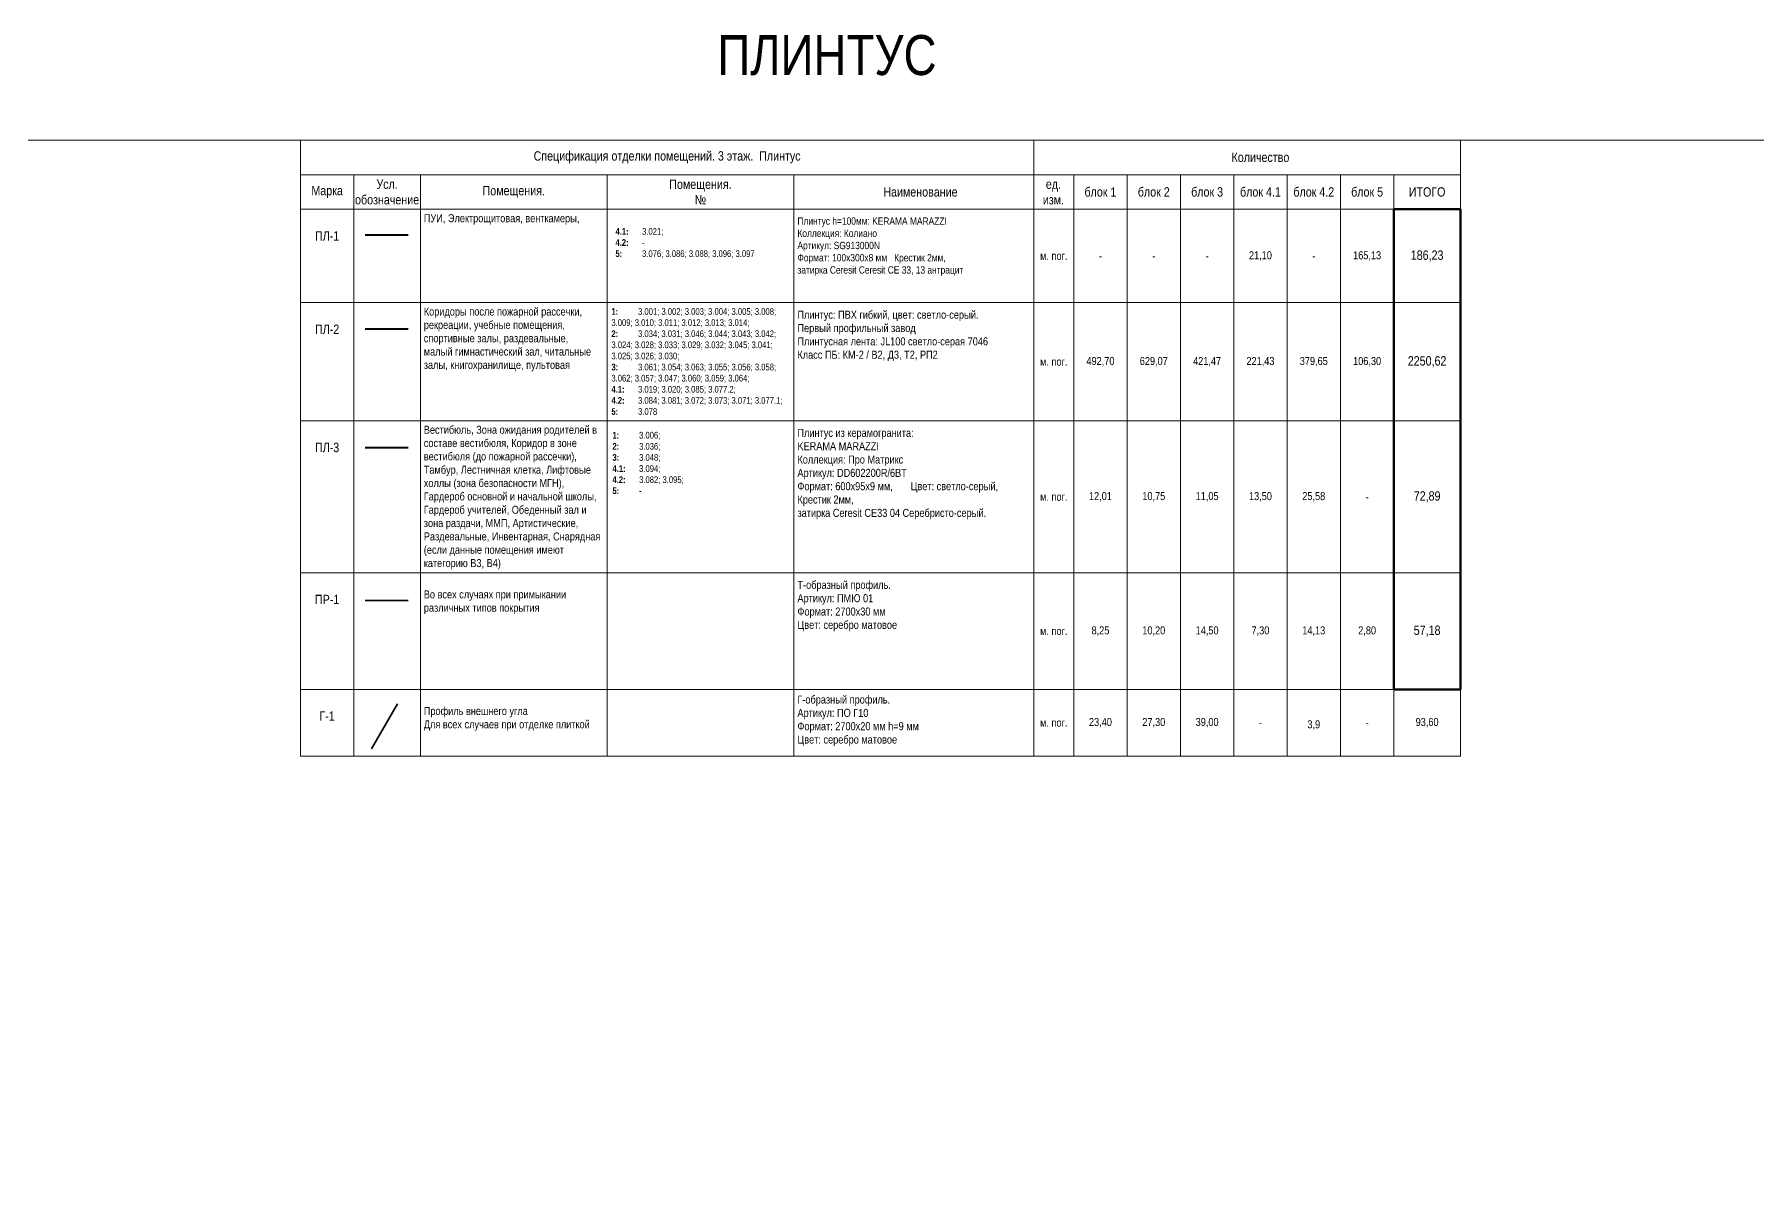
# Model space of a CAD drawing. Header units: millimetres. Extents: x -328335 to 1212475, y -208171 to 164144.
# Drawn here: x -199104 to -134489, y -103166 to -60336 of the extents above; entities that cross this region are included whole.
import ezdxf

# ---------------------------------------------------------------- set-up
doc = ezdxf.new("R2010")
doc.units = ezdxf.units.MM
doc.header["$LTSCALE"] = 0.5
doc.layers.get('Defpoints').update_dxf_attribs({"color": 140})
for name, color, linetype, lineweight in [('АИ_Плинтус', 3, 'Continuous', 9), ('АИ_Таблица', 7, 'Continuous', 13), ('АИ_Текст', 7, 'Continuous', 13)]:
    doc.layers.add(name, color=color, linetype=linetype, lineweight=lineweight)
doc.layers.add('АИ_Т_Профиль', color=2, linetype='Continuous', lineweight=40, true_color=0xffff00)
doc.layers.add('АР6_Г_профиль плитки', color=220, linetype='Continuous', lineweight=35, plot=False)
doc.layers.add('АР_Делит', color=120, linetype='Continuous', lineweight=0, plot=False)
doc.styles.add('style1', font='ARIALN.TTF')

msp = doc.modelspace()

# ---------------------------------------------------------------- linework, layer by layer
at = {"layer": 'Defpoints', "lineweight": 90}
msp.add_lwpolyline([(-148130.045, -66893.844), (-145630.045, -66893.844), (-145630.045, -84897.661), (-148130.045, -84897.661)], close=True, dxfattribs=at)
at = {"layer": 'АИ_Плинтус', "color": 92, "linetype": 'ByBlock', "lineweight": 40}
msp.add_lwpolyline([(-186706.45, -67852.282), (-185092.257, -67852.282)], dxfattribs=at)
at = {"layer": 'АИ_Плинтус', "color": 24, "linetype": 'ByBlock', "lineweight": 40, "true_color": 0xa52900}
msp.add_lwpolyline([(-186706.45, -71370.365), (-185092.257, -71370.365)], dxfattribs=at)
at = {"layer": 'АИ_Плинтус', "color": 160, "linetype": 'ByBlock', "lineweight": 40, "true_color": 0x003fff}
msp.add_lwpolyline([(-186706.45, -75821.591), (-185092.257, -75821.591)], dxfattribs=at)
at = {"layer": 'АИ_Т_Профиль', "linetype": 'ByBlock', "lineweight": 35}
msp.add_lwpolyline([(-186706.45, -81563.967), (-185092.257, -81563.967)], dxfattribs=at)
at = {"layer": 'АИ_Таблица'}
for p, q in [((-161630.045, -64293.844), (-161630.045, -87397.661)), ((-189130.045, -65593.844), (-145630.045, -65593.844)), ((-187130.045, -65593.844), (-187130.045, -87397.661)), ((-184630.045, -65593.844), (-184630.045, -87397.661)), ((-177630.045, -65593.844), (-177630.045, -87397.661)), ((-170630.045, -65593.844), (-170630.045, -87397.661)), ((-160130.045, -65593.844), (-160130.045, -87397.661)), ((-158130.045, -65593.844), (-158130.045, -87397.661)), ((-156130.045, -65593.844), (-156130.045, -87397.661)), ((-154130.045, -65593.844), (-154130.045, -87397.661)), ((-152130.045, -65593.844), (-152130.045, -87397.661)), ((-150130.045, -65593.844), (-150130.045, -87397.661)), ((-148130.045, -65593.844), (-148130.045, -87397.661)), ((-189130.045, -66893.844), (-145630.045, -66893.844)), ((-189130.045, -70393.844), (-145630.045, -70393.844)), ((-189130.045, -74825.283), (-145630.045, -74825.283)), ((-189130.045, -80525.283), (-145630.045, -80525.283)), ((-189130.045, -80525.283), (-145630.045, -80525.283)), ((-189130.045, -84897.661), (-145630.045, -84897.661))]:
    msp.add_line(p, q, dxfattribs=at)
at = {"layer": 'АИ_Таблица', "transparency": 33554653}
msp.add_line((-189130.045, -87397.661), (-145630.045, -87397.661), dxfattribs=at)
at = {"layer": 'АИ_Таблица', "lineweight": 20}
msp.add_lwpolyline([(-189130.045, -64293.844), (-145630.045, -64293.844), (-145630.045, -87397.661), (-189130.045, -87397.661)], close=True, dxfattribs=at)
at = {"layer": 'АР6_Г_профиль плитки', "transparency": 33554653}
msp.add_lwpolyline([(-186467.219, -87121.749), (-185492.219, -85433)], dxfattribs=at)
at = {"layer": 'АР_Делит'}
msp.add_lwpolyline([(-132213.713, -64293.844), (-257380.551, -64293.844), (-257380.551, -187525.711), (-132213.713, -187525.711)], close=True, dxfattribs=at)

# ---------------------------------------------------------------- texts
at = {"layer": 'АИ_Текст', "style": 'style1'}
for s, insert, char_height, width, attachment_point in [('Спецификация отделки помещений. 3 этаж.  Плинтус', (-175380.045, -64943.844), 350, 27500, 5), ('Количество', (-153130.045, -64943.844), 350, 14000, 5), ('Усл. обозначение', (-185880.045, -66243.844), 350, 2500, 5), ('Помещения.\\P№', (-174130.045, -66243.844), 350, 7000, 5), ('ед. изм.', (-160892.549, -66243.844), 350, 1255.11953, 5), ('Марка', (-188130.045, -66243.844), 350, 2000, 5), ('Помещения.', (-181130.045, -66243.844), 350, 7000, 5), ('Наименование', (-165880.045, -66243.844), 350, 8500, 5), ('блок 1', (-159130.045, -66243.844), 350, 2000, 5), ('блок 2', (-157130.045, -66243.844), 350, 2000, 5), ('блок 3', (-155130.045, -66243.844), 350, 2000, 5), ('блок 4.1', (-153130.045, -66243.844), 350, 2000, 5), ('блок 4.2', (-151130.045, -66243.844), 350, 2000, 5), ('блок 5', (-149130.045, -66243.844), 350, 2000, 5), ('ИТОГО', (-146880.045, -66243.844), 350, 2500, 5), ('ПУИ, Электрощитовая, венткамеры, ', (-184503.953, -67077.626), 300, 6286.59867, 1), ('{\\H0.91667x;\\C256;Плинтус h=100мм: KERAMA MARAZZI \\PКоллекция: Колиано\\PАртикул: SG913000N\\PФормат: 100х300х8 мм   Крестик 2мм, \\Pзатирка Ceresit Ceresit CE 33, 13 антрацит }', (-170492.095, -67195.766), 300, 8862.04995, 1), ('ПЛ-1', (-188130.045, -67893.844), 350, 2000, 5), ('21,10', (-153130.045, -68643.844), 300, 2000, 5), ('165,13', (-149130.045, -68643.844), 300, 2000, 5), ('186,23', (-146880.045, -68643.844), 350, 2500, 5), ('м. пог.', (-160880.045, -68643.844), 300, 1500, 5), ('-', (-159130.045, -68643.844), 300, 2000, 5), ('-', (-157130.045, -68643.844), 300, 2000, 5), ('-', (-155130.045, -68643.844), 300, 2000, 5), ('-', (-151130.045, -68643.844), 300, 2000, 5), ('Коридоры после пожарной рассечки, рекреации, учебные помещения, спортивные залы, раздевальные, малый гимнастический зал, читальные залы, книгохранилище, пультовая', (-184503.953, -70577.626), 300, 6286.59867, 1), ('Плинтус: ПВХ гибкий, цвет: светло-серый. \\PПервый профильный завод\\PПлинтусная лента: JL100 светло-серая 7046\\PКласс ПБ: КМ-2 / В2, Д3, Т2, РП2', (-170492.095, -70695.766), 300, 8862.04995, 1), ('ПЛ-2', (-188130.045, -71393.844), 350, 2000, 5), ('м. пог.', (-160880.045, -72609.564), 300, 1500, 5), ('492,70', (-159130.045, -72609.564), 300, 2000, 5), ('629,07', (-157130.045, -72609.564), 300, 2000, 5), ('421,47', (-155130.045, -72609.564), 300, 2000, 5), ('221,43', (-153130.045, -72609.564), 300, 2000, 5), ('379,65', (-151130.045, -72609.564), 300, 2000, 5), ('106,30', (-149130.045, -72609.564), 300, 2000, 5), ('2250,62', (-146880.045, -72609.564), 350, 2500, 5), ('Вестибюль, Зона ожидания родителей в составе вестибюля, Коридор в зоне вестибюля (до пожарной рассечки), Тамбур, Лестничная клетка, Лифтовые холлы (зона безопасности МГН), Гардероб основной и начальной школы, Гардероб учителей, Обеденный зал и зона раздачи, ММП, Артистические, Раздевальные, Инвентарная, Снарядная (если данные помещения имеют категорию В3, В4)', (-184503.953, -75009.064), 300, 6741.95934, 1), ('Плинтус из керамогранита: \\PKERAMA MARAZZI \\PКоллекция: Про Матрикс\\PАртикул: DD602200R/6BT\\PФормат: 600х95х9 мм,       Цвет: светло-серый,    Крестик 2мм, \\Pзатирка Ceresit CE33 04 Серебристо-серый.', (-170492.095, -75127.204), 300, 8862.04995, 1), ('ПЛ-3', (-188130.045, -75825.283), 350, 2000, 5), ('12,01', (-159130.045, -77675.283), 300, 2000, 5), ('10,75', (-157130.045, -77675.283), 300, 2000, 5), ('11,05', (-155130.045, -77675.283), 300, 2000, 5), ('13,50', (-153130.045, -77675.283), 300, 2000, 5), ('25,58', (-151130.045, -77675.283), 300, 2000, 5), ('72,89', (-146880.045, -77675.283), 350, 2500, 5), ('м. пог.', (-160880.045, -77675.283), 300, 1500, 5), ('-', (-149130.045, -77675.283), 300, 2000, 5), ('ПР-1', (-188130.045, -81525.283), 350, 2000, 5), ('Во всех случаях при примыкании различных типов покрытия', (-184503.953, -81184.229), 300, 6741.95934, 1), ('Т-образный профиль.\\PАртикул: ПМЮ 01\\PФормат: 2700х30 мм\\PЦвет: серебро матовое', (-170492.095, -80827.204), 300, 8862.04995, 1), ('м. пог.', (-160880.045, -82711.472), 300, 1500, 5), ('8,25', (-159130.045, -82711.472), 300, 2000, 5), ('10,20', (-157130.045, -82711.472), 300, 2000, 5), ('14,50', (-155130.045, -82711.472), 300, 2000, 5), ('7,30', (-153130.045, -82711.472), 300, 1570.77144, 5), ('14,13', (-151130.045, -82711.472), 300, 2000, 5), ('2,80', (-149130.045, -82711.472), 300, 2000, 5), ('57,18', (-146880.045, -82711.472), 350, 2500, 5)]:
    msp.add_mtext(s, dxfattribs=dict(at, insert=insert, char_height=char_height, width=width, attachment_point=attachment_point))
at = {"layer": 'АИ_Текст', "transparency": 33554653, "char_height": 250, "attachment_point": 1, "style": 'style1'}
for s, insert, width in [('\\P{\\fArial Narrow|b1|i0|c204|p34;4.1:} ^I3.021;\\P{\\fArial Narrow|b1|i0|c204|p34;4.2:} ^I- \\P{\\fArial Narrow|b1|i0|c204|p34;5:^I}3.076; 3.086; 3.088; 3.096; 3.097 \\P ', (-177318.191, -67179.711), 5490.50123), ('{\\fArial Narrow|b1|i0|c204|p34;1:^I}3.001; 3.002; 3.003; 3.004; 3.005; 3.008; 3.009; 3.010; 3.011; 3.012; 3.013; 3.014;      \\P{\\fArial Narrow|b1|i0|c204|p34;2:} ^I3.034; 3.031; 3.046; 3.044; 3.043; 3.042; 3.024; 3.028; 3.033; 3.029; 3.032; 3.045; 3.041; 3.025; 3.026; 3.030;     \\P{\\fArial Narrow|b1|i0|c204|p34;3: }^I3.061; 3.054; 3.063; 3.055; 3.056; 3.058; 3.062; 3.057; 3.047; 3.060; 3.059; 3.064;   \\P{\\fArial Narrow|b1|i0|c204|p34;4.1:}  ^I3.019; 3.020; 3.085; 3.077.2;\\P{\\fArial Narrow|b1|i0|c204|p34;4.2:} ^I3.084; 3.081; 3.072; 3.073; 3.071; 3.077.1; \\P{\\fArial Narrow|b1|i0|c204|p34;5:}  ^I3.078   ', (-177468.781, -70599.967), 6800), ('\\pxql;{\\fArial Narrow|b1|i0|c204|p34;1:^I}3.006;   \\P{\\fArial Narrow|b1|i0|c204|p34;2:^I}3.036;    \\P{\\fArial Narrow|b1|i0|c204|p34;3:^I}3.048;    \\P{\\fArial Narrow|b1|i0|c204|p34;4.1:^I}3.094;\\P{\\fArial Narrow|b1|i0|c204|p34;4.2:^I}3.082; 3.095; \\P{\\fArial Narrow|b1|i0|c204|p34;5:^I}-     ', (-177430.045, -75239.453), 5647.00148)]:
    msp.add_mtext(s, dxfattribs=dict(at, insert=insert, width=width))
at = {"layer": 'АИ_Текст', "color": 0, "transparency": 33554653, "style": 'style1'}
for s, insert, char_height, width, attachment_point in [('Г-образный профиль.\\PАртикул: ПО Г10\\PФормат: 2700х20 мм h=9 мм\\PЦвет: серебро матовое', (-170492.095, -85127.551), 300, 8862.04995, 1), ('Г-1', (-188130.045, -85897.661), 350, 2000, 5), ('Профиль внешнего угла\\PДля всех случаев при отделке плиткой ', (-184503.953, -85556.607), 300, 6741.95934, 1), ('м. пог.', (-160880.045, -86147.661), 300, 1500, 5)]:
    msp.add_mtext(s, dxfattribs=dict(at, insert=insert, char_height=char_height, width=width, attachment_point=attachment_point))
at = {"layer": 'АИ_Текст', "color": 7, "transparency": 33554653, "char_height": 300, "attachment_point": 5, "style": 'style1'}
for s, insert, width in [('23,40', (-159130.045, -86147.661), 2000), ('27,30', (-157130.045, -86147.661), 2000), ('39,00', (-155130.045, -86147.661), 2000), ('-', (-153130.045, -86147.661), 2000), ('3,9', (-151130.045, -86233.85), 2000), ('-', (-149130.045, -86147.661), 2000), ('93,60', (-146880.045, -86147.661), 2500)]:
    msp.add_mtext(s, dxfattribs=dict(at, insert=insert, width=width))
at = {"layer": 'АР_Делит', "color": 5, "insert": (-173496.212, -61118.816), "char_height": 1500, "attachment_point": 4, "style": 'style1'}
msp.add_mtext_dynamic_manual_height_columns('ПЛИНТУС', width=14950.81335, gutter_width=937.5, heights=[0], dxfattribs=at)

doc.saveas('drawing.dxf')
